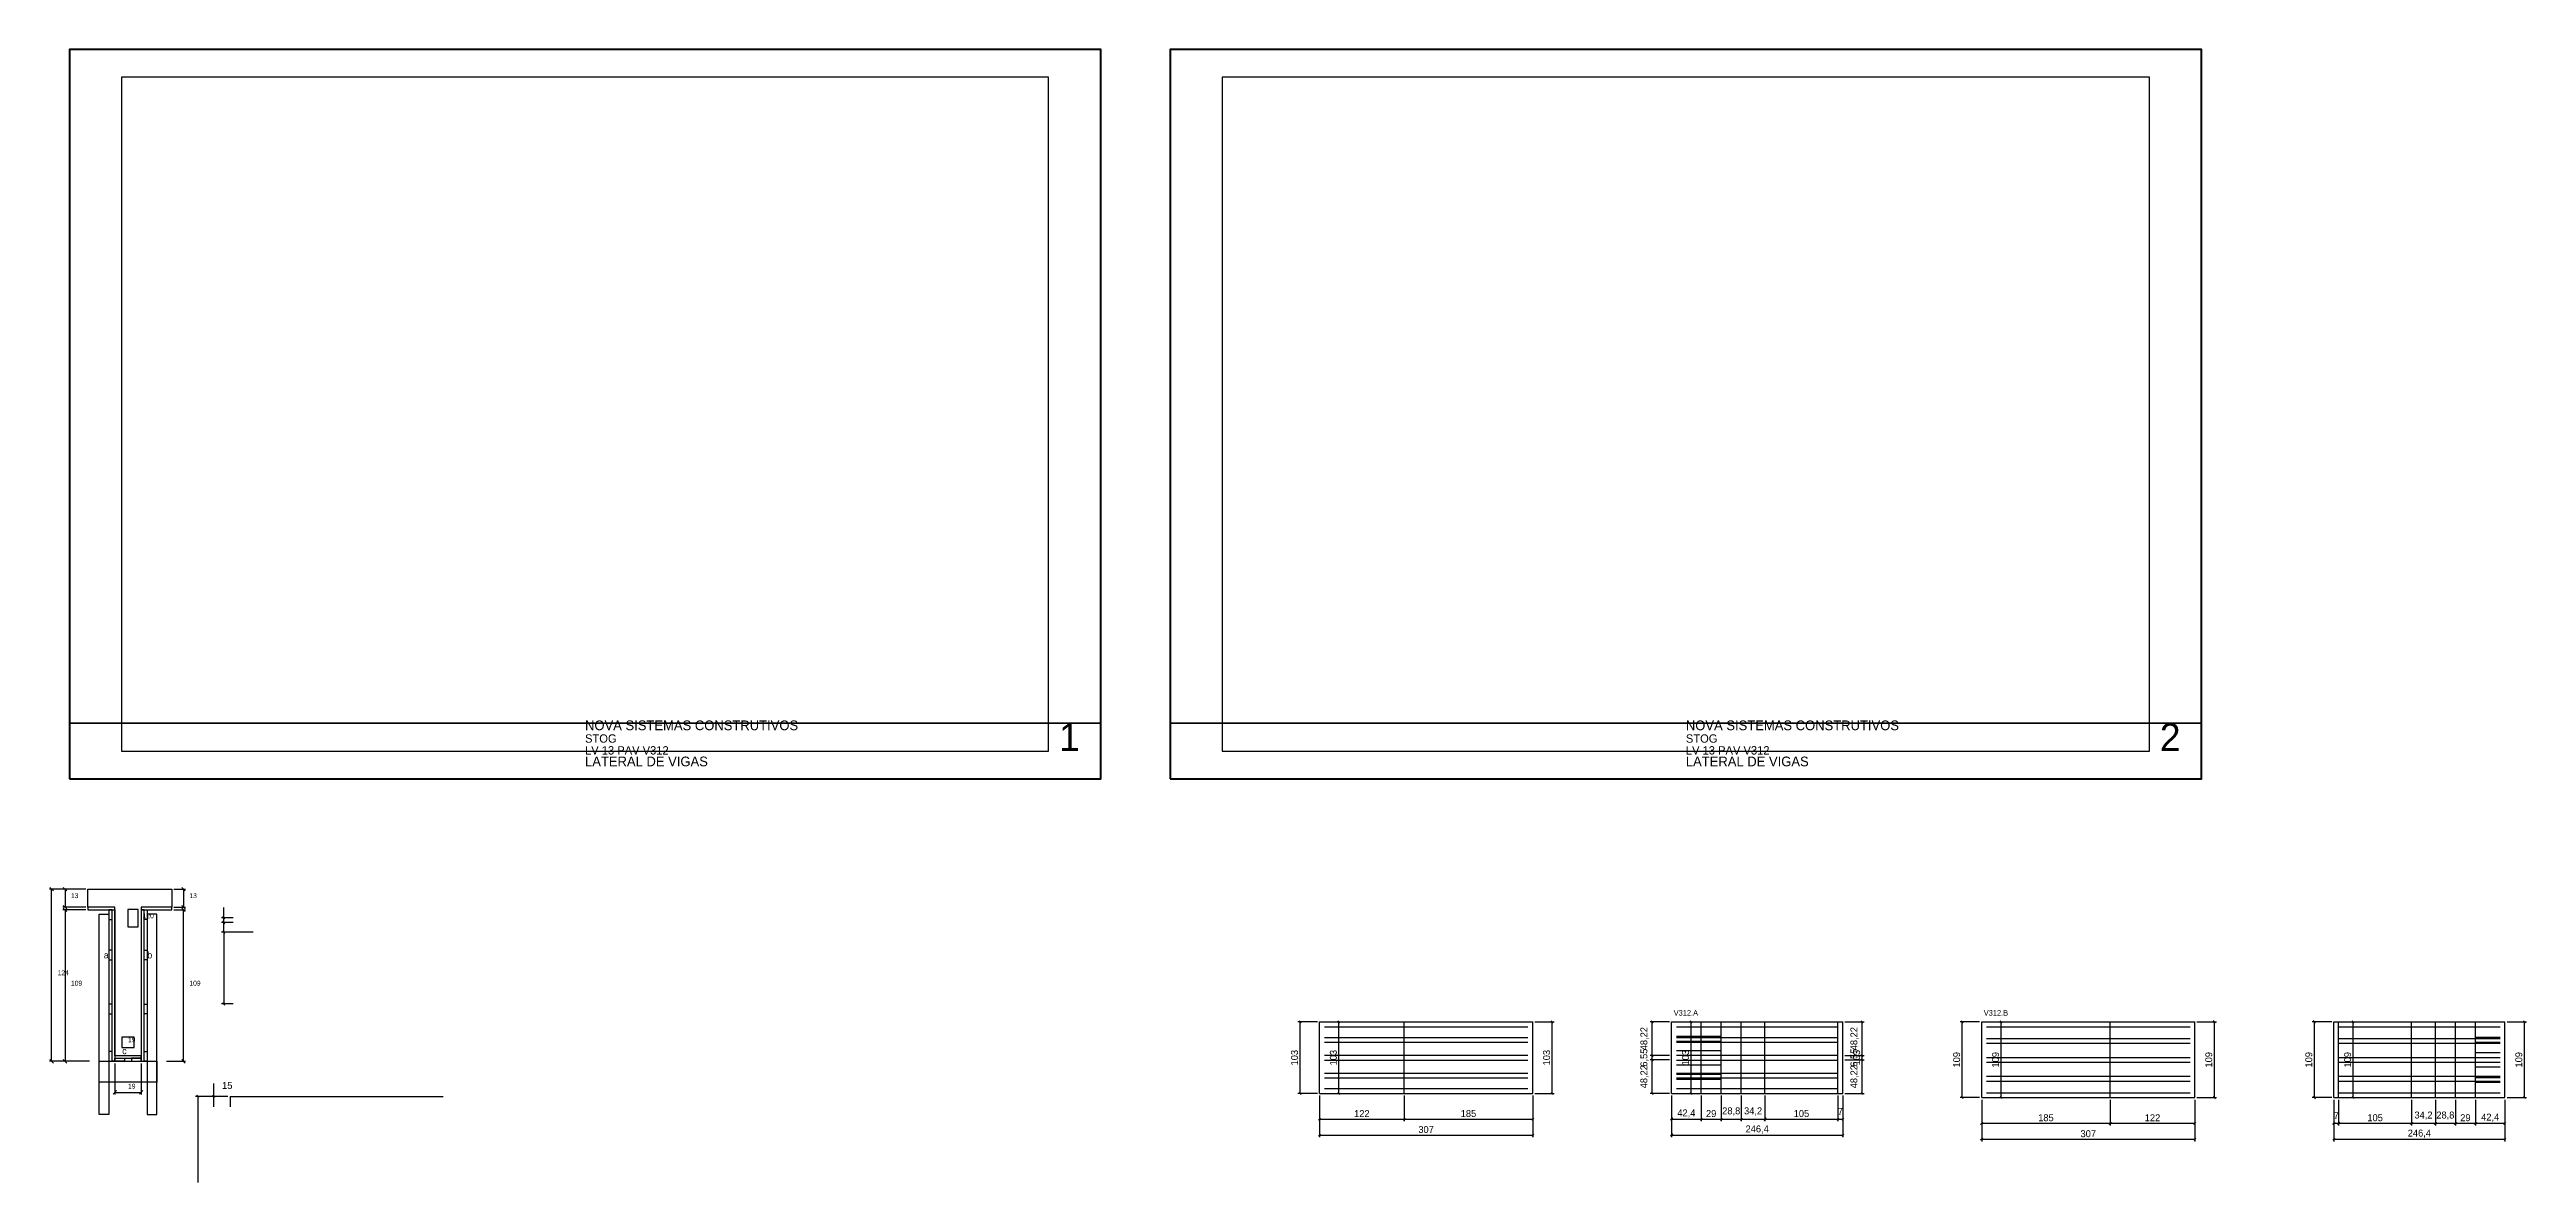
# Model space of a CAD drawing. Extents: x -9000 to 3538, y -381 to 1250.
# Drawn here: x -29 to 3538, y -381 to 1250 of the extents above.
import ezdxf

# ---------------------------------------------------------------- set-up
doc = ezdxf.new("R2010")
doc.units = 0
for name, color, linetype in [('CARIMBO', 255, 'Continuous'), ('CONCRETO', 251, 'Continuous'), ('COTA', 241, 'Continuous'), ('Cota Seção (2x)', 241, 'Continuous'), ('detalhes', 7, 'Continuous'), ('Folhas', 255, 'Continuous'), ('Madeira', 126, 'Continuous'), ('NOMENCLATURA', 7, 'Continuous'), ('Painéis', 200, 'Continuous'), ('SARR_2.2x7', 40, 'Continuous'), ('SARR_3.5x7', 81, 'Continuous')]:
    doc.layers.add(name, color=color, linetype=linetype)
doc.dimstyles.new('PAINEL', dxfattribs={"dimtxt": 10, "dimasz": 3, "dimexe": 3, "dimexo": 3, "dimgap": 3, "dimtad": 1, "dimblk": 'OBLIQUE', "dimblk1": 'OBLIQUE', "dimcen": 2.5, "dimclrd": 4, "dimclre": 4, "dimclrt": 240, "dimazin": 3, "dimtfac": 1, "dimtmove": 0, "dimatfit": 3})

# ---------------------------------------------------------------- blocks, each defined once
blk = doc.blocks.new('_OBLIQUE')
at = {"color": 0, "linetype": 'BYBLOCK'}
blk.add_line((-0.5, -0.5), (0.5, 0.5), dxfattribs=at)

msp = doc.modelspace()

# ---------------------------------------------------------------- linework, layer by layer
at = {"layer": 'CARIMBO', "lineweight": 35}
for p, q in [((0, 280), (1485, 280)), ((1585, 280), (3070, 280))]:
    msp.add_line(p, q, dxfattribs=at)
at = {"layer": 'CONCRETO', "color": 251}
msp.add_lwpolyline([(26.863, 15.25), (26.863, 41.25), (147.444, 41.25), (147.444, 15.25), (103.5, 15.25), (103.5, -198.75), (65.5, -198.75), (65.5, 15.25), (26.863, 15.25)], dxfattribs=at)
at = {"layer": 'COTA', "color": 4}
for p, q in [((23.863, 41.25), (-28.513, 41.25)), ((-25.513, -206.75), (-25.513, 41.25)), ((23.863, 41.25), (-9.194, 41.25)), ((-6.194, 41.25), (-6.194, 15.25)), ((150.444, 41.25), (167.315, 41.25)), ((164.315, 41.25), (164.315, 15.25)), ((23.863, 15.25), (-9.194, 15.25)), ((23.863, 11.25), (-9.194, 11.25)), ((-6.194, 11.25), (-6.194, -206.75)), ((150.444, 15.25), (167.315, 15.25)), ((150.444, 11.25), (167.315, 11.25)), ((164.315, -206.75), (164.315, 11.25)), ((222.202, -0.015), (222.202, 14.716)), ((235.668, -0.015), (219.202, -0.015)), ((235.668, -7.015), (219.202, -7.015)), ((235.668, -7.015), (219.202, -7.015)), ((264.668, -21.015), (219.202, -21.015)), ((264.668, -21.015), (219.202, -21.015)), ((222.202, -7.015), (222.202, -0.015)), ((222.202, -21.015), (222.202, -7.015)), ((222.202, -21.015), (222.202, -124.015)), ((235.668, -124.015), (219.202, -124.015)), ((28.9, -206.75), (-28.513, -206.75)), ((28.9, -206.75), (-9.194, -206.75)), ((65.5, -209.75), (65.5, -254.477)), ((103.5, -209.75), (103.5, -254.477)), ((140.1, -206.75), (167.315, -206.75)), ((208.016, -257.155), (208.016, -238.784)), ((65.5, -251.477), (103.5, -251.477)), ((228.393, -257.155), (181.884, -257.155)), ((184.884, -257.155), (184.884, -381.155)), ((228.393, -257.155), (205.016, -257.155)), ((208.016, -272.155), (208.016, -257.155))]:
    msp.add_line(p, q, dxfattribs=at)
at = {"layer": 'COTA'}
for p, q in [((223.702, -1.515), (220.702, 1.485)), ((220.702, -5.515), (223.702, -8.515)), ((223.702, -8.515), (220.702, -5.515)), ((220.702, -19.515), (223.702, -22.515)), ((223.702, -22.515), (220.702, -19.515)), ((220.702, -122.515), (223.702, -125.515)), ((186.384, -258.655), (183.384, -255.655)), ((209.516, -258.655), (206.516, -255.655))]:
    msp.add_line(p, q, dxfattribs=at)
at = {"layer": 'COTA', "color": 241}
for q in [(538.393, -257.155), (231.393, -272.155)]:
    msp.add_line((231.393, -257.155), q, dxfattribs=at)
at = {"layer": 'COTA'}
for points in [[(-23.013, 38.75), (-28.013, 43.75)], [(-3.694, 38.75), (-8.694, 43.75)], [(166.815, 38.75), (161.815, 43.75)], [(-8.694, 17.75), (-3.694, 12.75)], [(-3.694, 8.75), (-8.694, 13.75)], [(161.815, 17.75), (166.815, 12.75)], [(166.815, 8.75), (161.815, 13.75)], [(-28.013, -204.25), (-23.013, -209.25)], [(-8.694, -204.25), (-3.694, -209.25)], [(161.815, -204.25), (166.815, -209.25)], [(68, -248.977), (63, -253.977)], [(101, -253.977), (106, -248.977)]]:
    msp.add_lwpolyline(points, dxfattribs=at)
at = {"layer": 'Cota Seção (2x)', "color": 180}
for p, q in [((84, 11.75), (84, -13.25)), ((99, 11.75), (84, 11.75)), ((99, -13.25), (99, 11.75)), ((84, -13.25), (99, -13.25)), ((75.5, -171.75), (75.5, -186.75)), ((93.5, -171.75), (75.5, -171.75)), ((93.5, -186.75), (93.5, -171.75)), ((75.5, -186.75), (93.5, -186.75))]:
    msp.add_line(p, q, dxfattribs=at)
at = {"layer": 'Folhas', "lineweight": 50}
for points in [[(0, 200), (1485, 200), (1485, 1250), (0, 1250)], [(1585, 200), (3070, 200), (3070, 1250), (1585, 1250)]]:
    msp.add_lwpolyline(points, close=True, dxfattribs=at)
at = {"layer": 'Folhas', "lineweight": 25}
for points in [[(75, 240), (1410, 240), (1410, 1210), (75, 1210)], [(1660, 240), (2995, 240), (2995, 1210), (1660, 1210)]]:
    msp.add_lwpolyline(points, close=True, dxfattribs=at)
at = {"layer": 'Madeira', "color": 126}
for points in [[(57.1, -2.75), (61.5, -2.75), (61.5, 11.25), (57.1, 11.25), (57.1, -2.75)], [(111.9, -2.75), (107.5, -2.75), (107.5, 11.25), (111.9, 11.25), (111.9, -2.75)], [(57.1, -60.789), (61.5, -60.789), (61.5, -46.789), (57.1, -46.789), (57.1, -60.789)], [(111.9, -60.789), (107.5, -60.789), (107.5, -46.789), (111.9, -46.789), (111.9, -60.789)], [(57.1, -138.506), (61.5, -138.506), (61.5, -124.506), (57.1, -124.506), (57.1, -138.506)], [(111.9, -138.506), (107.5, -138.506), (107.5, -124.506), (111.9, -124.506), (111.9, -138.506)], [(57.1, -206.75), (61.5, -206.75), (61.5, -192.75), (57.1, -192.75), (57.1, -206.75)], [(65.5, -206.75), (65.5, -202.35), (79.5, -202.35), (79.5, -206.75), (65.5, -206.75)], [(103.5, -206.75), (103.5, -202.35), (89.5, -202.35), (89.5, -206.75), (103.5, -206.75)], [(111.9, -206.75), (107.5, -206.75), (107.5, -192.75), (111.9, -192.75), (111.9, -206.75)]]:
    msp.add_lwpolyline(points, dxfattribs=at)
at = {"layer": 'Painéis'}
for p, q in [((1800, -150), (1922, -150)), ((1800, -253), (1800, -150)), ((1922, -253), (1922, -150)), ((1922, -253), (1922, -150)), ((1922, -150), (2107, -150)), ((1922, -253), (1922, -150)), ((2107, -253), (2107, -150)), ((2307, -150), (2349.4, -150)), ((2307, -253), (2307, -150)), ((2349.4, -253), (2349.4, -150)), ((2349.4, -253), (2349.4, -150)), ((2349.4, -150), (2378.4, -150)), ((2349.4, -253), (2349.4, -150)), ((2378.4, -253), (2378.4, -150)), ((2378.4, -253), (2378.4, -150)), ((2378.4, -150), (2407.2, -150)), ((2378.4, -253), (2378.4, -150)), ((2407.2, -253), (2407.2, -150)), ((2407.2, -253), (2407.2, -150)), ((2407.2, -150), (2441.4, -150)), ((2407.2, -253), (2407.2, -150)), ((2441.4, -253), (2441.4, -150)), ((2441.4, -253), (2441.4, -150)), ((2441.4, -150), (2546.4, -150)), ((2441.4, -253), (2441.4, -150)), ((2546.4, -253), (2546.4, -150)), ((2546.4, -253), (2546.4, -150)), ((2546.4, -150), (2553.4, -150)), ((2546.4, -253), (2546.4, -150)), ((2553.4, -253), (2553.4, -150)), ((2753.4, -150), (2938.4, -150)), ((2753.4, -259), (2753.4, -150)), ((2938.4, -259), (2938.4, -150)), ((2938.4, -259), (2938.4, -150)), ((2938.4, -150), (3060.4, -150)), ((2938.4, -259), (2938.4, -150)), ((3060.4, -259), (3060.4, -150)), ((3260.4, -150), (3267.4, -150)), ((3260.4, -259), (3260.4, -150)), ((3267.4, -259), (3267.4, -150)), ((3267.4, -259), (3267.4, -150)), ((3267.4, -150), (3372.4, -150)), ((3267.4, -259), (3267.4, -150)), ((3372.4, -259), (3372.4, -150)), ((3372.4, -259), (3372.4, -150)), ((3372.4, -150), (3406.6, -150)), ((3372.4, -259), (3372.4, -150)), ((3406.6, -259), (3406.6, -150)), ((3406.6, -259), (3406.6, -150)), ((3406.6, -150), (3435.4, -150)), ((3406.6, -259), (3406.6, -150)), ((3435.4, -259), (3435.4, -150)), ((3435.4, -259), (3435.4, -150)), ((3435.4, -150), (3464.4, -150)), ((3435.4, -259), (3435.4, -150)), ((3464.4, -259), (3464.4, -150)), ((3464.4, -259), (3464.4, -150)), ((3464.4, -150), (3506.8, -150)), ((3464.4, -259), (3464.4, -150)), ((3506.8, -259), (3506.8, -150)), ((1800, -253), (1922, -253)), ((1922, -253), (2107, -253)), ((2307, -253), (2349.4, -253)), ((2349.4, -253), (2378.4, -253)), ((2378.4, -253), (2407.2, -253)), ((2407.2, -253), (2441.4, -253)), ((2441.4, -253), (2546.4, -253)), ((2546.4, -253), (2553.4, -253)), ((2753.4, -259), (2938.4, -259)), ((2938.4, -259), (3060.4, -259)), ((3260.4, -259), (3267.4, -259)), ((3267.4, -259), (3372.4, -259)), ((3372.4, -259), (3406.6, -259)), ((3406.6, -259), (3435.4, -259)), ((3435.4, -259), (3464.4, -259)), ((3464.4, -259), (3506.8, -259))]:
    msp.add_line(p, q, dxfattribs=at)
at = {"layer": 'Painéis', "color": 200}
for points in [[(65.5, 11.25), (65.5, 15.25), (26.863, 15.25), (26.863, 11.25), (65.5, 11.25)], [(61.5, 11.25), (65.5, 11.25), (65.5, -206.75), (61.5, -206.75), (61.5, 11.25)], [(147.444, 11.25), (147.444, 15.25), (103.5, 15.25), (103.5, 11.25), (147.444, 11.25)], [(107.5, 11.25), (103.5, 11.25), (103.5, -206.75), (107.5, -206.75), (107.5, 11.25)], [(103.5, -202.35), (103.5, -198.75), (65.5, -198.75), (65.5, -202.35), (103.5, -202.35)]]:
    msp.add_lwpolyline(points, dxfattribs=at)
at = {"layer": 'SARR_2.2x7'}
for points in [[(1807, -157), (1922, -157)], [(1807, -157), (1922, -157)], [(1807, -172.25), (1922, -172.25)], [(1807, -172.25), (1922, -172.25)], [(1922, -157), (2100, -157)], [(1922, -157), (2100, -157)], [(1922, -172.25), (2100, -172.25)], [(1922, -172.25), (2100, -172.25)], [(2314, -157), (2349.4, -157)], [(2314, -157), (2349.4, -157)], [(2314, -170.611), (2349.4, -170.611)], [(2314, -172.25), (2349.4, -172.25)], [(2314, -177.611), (2349.4, -177.611)], [(2349.4, -157), (2378.4, -157)], [(2349.4, -157), (2378.4, -157)], [(2349.4, -170.611), (2378.4, -170.611)], [(2349.4, -172.25), (2378.4, -172.25)], [(2349.4, -177.611), (2378.4, -177.611)], [(2378.4, -157), (2407.2, -157)], [(2378.4, -157), (2407.2, -157)], [(2378.4, -172.25), (2407.2, -172.25)], [(2378.4, -172.25), (2407.2, -172.25)], [(2407.2, -157), (2441.4, -157)], [(2407.2, -157), (2441.4, -157)], [(2407.2, -172.25), (2441.4, -172.25)], [(2407.2, -172.25), (2441.4, -172.25)], [(2441.4, -157), (2546.4, -157)], [(2441.4, -157), (2546.4, -157)], [(2441.4, -172.25), (2546.4, -172.25)], [(2441.4, -172.25), (2546.4, -172.25)], [(2760.4, -157), (2938.4, -157)], [(2760.4, -157), (2938.4, -157)], [(2760.4, -173.75), (2938.4, -173.75)], [(2760.4, -173.75), (2938.4, -173.75)], [(2938.4, -157), (3053.4, -157)], [(2938.4, -157), (3053.4, -157)], [(2938.4, -173.75), (3053.4, -173.75)], [(2938.4, -173.75), (3053.4, -173.75)], [(3267.4, -157), (3372.4, -157)], [(3267.4, -157), (3372.4, -157)], [(3267.4, -173.75), (3372.4, -173.75)], [(3267.4, -173.75), (3372.4, -173.75)], [(3372.4, -157), (3406.6, -157)], [(3372.4, -157), (3406.6, -157)], [(3372.4, -173.75), (3406.6, -173.75)], [(3372.4, -173.75), (3406.6, -173.75)], [(3406.6, -157), (3435.4, -157)], [(3406.6, -157), (3435.4, -157)], [(3406.6, -173.75), (3435.4, -173.75)], [(3406.6, -173.75), (3435.4, -173.75)], [(3435.4, -157), (3464.4, -157)], [(3435.4, -157), (3464.4, -157)], [(3435.4, -173.75), (3464.4, -173.75)], [(3435.4, -173.75), (3464.4, -173.75)], [(3464.4, -157), (3499.8, -157)], [(3464.4, -157), (3499.8, -157)], [(3464.4, -172.106), (3499.8, -172.106)], [(3464.4, -173.75), (3499.8, -173.75)], [(1807, -179.25), (1922, -179.25)], [(1807, -179.25), (1922, -179.25)], [(1807, -198), (1922, -198)], [(1807, -198), (1922, -198)], [(1807, -205), (1922, -205)], [(1807, -205), (1922, -205)], [(1922, -179.25), (2100, -179.25)], [(1922, -179.25), (2100, -179.25)], [(1922, -198), (2100, -198)], [(1922, -198), (2100, -198)], [(1922, -205), (2100, -205)], [(1922, -205), (2100, -205)], [(2314, -179.25), (2349.4, -179.25)], [(2314, -191.223), (2349.4, -191.223)], [(2314, -198), (2349.4, -198)], [(2314, -205), (2349.4, -205)], [(2314, -211.777), (2349.4, -211.777)], [(2349.4, -179.25), (2378.4, -179.25)], [(2349.4, -191.223), (2378.4, -191.223)], [(2349.4, -198), (2378.4, -198)], [(2349.4, -205), (2378.4, -205)], [(2349.4, -211.777), (2378.4, -211.777)], [(2378.4, -179.25), (2407.2, -179.25)], [(2378.4, -179.25), (2407.2, -179.25)], [(2378.4, -198), (2407.2, -198)], [(2378.4, -198), (2407.2, -198)], [(2378.4, -205), (2407.2, -205)], [(2378.4, -205), (2407.2, -205)], [(2407.2, -179.25), (2441.4, -179.25)], [(2407.2, -179.25), (2441.4, -179.25)], [(2407.2, -198), (2441.4, -198)], [(2407.2, -198), (2441.4, -198)], [(2407.2, -205), (2441.4, -205)], [(2407.2, -205), (2441.4, -205)], [(2441.4, -179.25), (2546.4, -179.25)], [(2441.4, -179.25), (2546.4, -179.25)], [(2441.4, -198), (2546.4, -198)], [(2441.4, -198), (2546.4, -198)], [(2441.4, -205), (2546.4, -205)], [(2441.4, -205), (2546.4, -205)], [(2760.4, -180.75), (2938.4, -180.75)], [(2760.4, -180.75), (2938.4, -180.75)], [(2760.4, -201), (2938.4, -201)], [(2760.4, -201), (2938.4, -201)], [(2760.4, -208), (2938.4, -208)], [(2760.4, -208), (2938.4, -208)], [(2938.4, -180.75), (3053.4, -180.75)], [(2938.4, -180.75), (3053.4, -180.75)], [(2938.4, -201), (3053.4, -201)], [(2938.4, -201), (3053.4, -201)], [(2938.4, -208), (3053.4, -208)], [(2938.4, -208), (3053.4, -208)], [(3267.4, -180.75), (3372.4, -180.75)], [(3267.4, -180.75), (3372.4, -180.75)], [(3267.4, -201), (3372.4, -201)], [(3267.4, -201), (3372.4, -201)], [(3267.4, -208), (3372.4, -208)], [(3267.4, -208), (3372.4, -208)], [(3372.4, -180.75), (3406.6, -180.75)], [(3372.4, -180.75), (3406.6, -180.75)], [(3372.4, -201), (3406.6, -201)], [(3372.4, -201), (3406.6, -201)], [(3372.4, -208), (3406.6, -208)], [(3372.4, -208), (3406.6, -208)], [(3406.6, -180.75), (3435.4, -180.75)], [(3406.6, -180.75), (3435.4, -180.75)], [(3406.6, -201), (3435.4, -201)], [(3406.6, -201), (3435.4, -201)], [(3406.6, -208), (3435.4, -208)], [(3406.6, -208), (3435.4, -208)], [(3435.4, -180.75), (3464.4, -180.75)], [(3435.4, -180.75), (3464.4, -180.75)], [(3435.4, -201), (3464.4, -201)], [(3435.4, -201), (3464.4, -201)], [(3435.4, -208), (3464.4, -208)], [(3435.4, -208), (3464.4, -208)], [(3464.4, -179.106), (3499.8, -179.106)], [(3464.4, -180.75), (3499.8, -180.75)], [(3464.4, -194.211), (3499.8, -194.211)], [(3464.4, -201), (3499.8, -201)], [(3464.4, -208), (3499.8, -208)], [(1807, -223.75), (1922, -223.75)], [(1807, -223.75), (1922, -223.75)], [(1807, -230.75), (1922, -230.75)], [(1807, -230.75), (1922, -230.75)], [(1807, -246), (1922, -246)], [(1807, -246), (1922, -246)], [(1922, -223.75), (2100, -223.75)], [(1922, -223.75), (2100, -223.75)], [(1922, -230.75), (2100, -230.75)], [(1922, -230.75), (2100, -230.75)], [(1922, -246), (2100, -246)], [(1922, -246), (2100, -246)], [(2314, -223.75), (2349.4, -223.75)], [(2314, -225.389), (2349.4, -225.389)], [(2314, -230.75), (2349.4, -230.75)], [(2314, -232.389), (2349.4, -232.389)], [(2314, -246), (2349.4, -246)], [(2314, -246), (2349.4, -246)], [(2349.4, -223.75), (2378.4, -223.75)], [(2349.4, -225.389), (2378.4, -225.389)], [(2349.4, -230.75), (2378.4, -230.75)], [(2349.4, -232.389), (2378.4, -232.389)], [(2349.4, -246), (2378.4, -246)], [(2349.4, -246), (2378.4, -246)], [(2378.4, -223.75), (2407.2, -223.75)], [(2378.4, -223.75), (2407.2, -223.75)], [(2378.4, -230.75), (2407.2, -230.75)], [(2378.4, -230.75), (2407.2, -230.75)], [(2378.4, -246), (2407.2, -246)], [(2378.4, -246), (2407.2, -246)], [(2407.2, -223.75), (2441.4, -223.75)], [(2407.2, -223.75), (2441.4, -223.75)], [(2407.2, -230.75), (2441.4, -230.75)], [(2407.2, -230.75), (2441.4, -230.75)], [(2407.2, -246), (2441.4, -246)], [(2407.2, -246), (2441.4, -246)], [(2441.4, -223.75), (2546.4, -223.75)], [(2441.4, -223.75), (2546.4, -223.75)], [(2441.4, -230.75), (2546.4, -230.75)], [(2441.4, -230.75), (2546.4, -230.75)], [(2441.4, -246), (2546.4, -246)], [(2441.4, -246), (2546.4, -246)], [(2760.4, -228.25), (2938.4, -228.25)], [(2760.4, -228.25), (2938.4, -228.25)], [(2760.4, -235.25), (2938.4, -235.25)], [(2760.4, -235.25), (2938.4, -235.25)], [(2938.4, -228.25), (3053.4, -228.25)], [(2938.4, -228.25), (3053.4, -228.25)], [(2938.4, -235.25), (3053.4, -235.25)], [(2938.4, -235.25), (3053.4, -235.25)], [(3267.4, -228.25), (3372.4, -228.25)], [(3267.4, -228.25), (3372.4, -228.25)], [(3267.4, -235.25), (3372.4, -235.25)], [(3267.4, -235.25), (3372.4, -235.25)], [(3372.4, -228.25), (3406.6, -228.25)], [(3372.4, -228.25), (3406.6, -228.25)], [(3372.4, -235.25), (3406.6, -235.25)], [(3372.4, -235.25), (3406.6, -235.25)], [(3406.6, -228.25), (3435.4, -228.25)], [(3406.6, -228.25), (3435.4, -228.25)], [(3406.6, -235.25), (3435.4, -235.25)], [(3406.6, -235.25), (3435.4, -235.25)], [(3435.4, -228.25), (3464.4, -228.25)], [(3435.4, -228.25), (3464.4, -228.25)], [(3435.4, -235.25), (3464.4, -235.25)], [(3435.4, -235.25), (3464.4, -235.25)], [(3464.4, -214.789), (3499.8, -214.789)], [(3464.4, -228.25), (3499.8, -228.25)], [(3464.4, -229.894), (3499.8, -229.894)], [(3464.4, -235.25), (3499.8, -235.25)], [(3464.4, -236.894), (3499.8, -236.894)], [(2760.4, -252), (2938.4, -252)], [(2760.4, -252), (2938.4, -252)], [(2938.4, -252), (3053.4, -252)], [(2938.4, -252), (3053.4, -252)], [(3267.4, -252), (3372.4, -252)], [(3267.4, -252), (3372.4, -252)], [(3372.4, -252), (3406.6, -252)], [(3372.4, -252), (3406.6, -252)], [(3406.6, -252), (3435.4, -252)], [(3406.6, -252), (3435.4, -252)], [(3435.4, -252), (3464.4, -252)], [(3435.4, -252), (3464.4, -252)], [(3464.4, -252), (3499.8, -252)], [(3464.4, -252), (3499.8, -252)]]:
    msp.add_lwpolyline(points, dxfattribs=at)
at = {"layer": 'SARR_3.5x7', "color": 81}
for points in [[(43.1, 5.25), (57.1, 5.25), (57.1, -283.228), (43.1, -283.228), (43.1, 5.25)], [(125.9, 5.25), (111.9, 5.25), (111.9, -283.228), (125.9, -283.228), (125.9, 5.25)], [(43.1, -206.75), (125.9, -206.75), (125.9, -236.808), (43.1, -236.808), (43.1, -206.75)]]:
    msp.add_lwpolyline(points, dxfattribs=at)

# ---------------------------------------------------------------- texts
at = {"layer": 'CARIMBO'}
for s, height, p in [('STOG', 12, (742.5, 252)), ('NOVA SISTEMAS CONSTRUTIVOS', 14, (742.5, 270)), ('1', 40, (1425, 240)), ('STOG', 12, (2327.5, 252)), ('NOVA SISTEMAS CONSTRUTIVOS', 14, (2327.5, 270)), ('2', 40, (3010, 240)), ('LV 13 PAV V312', 12, (742.5, 235)), ('LATERAL DE VIGAS', 14, (742.5, 218)), ('LV 13 PAV V312', 12, (2327.5, 235)), ('LATERAL DE VIGAS', 14, (2327.5, 218))]:
    msp.add_text(s, height=height, dxfattribs=at).set_placement(p)
at = {"layer": 'COTA', "color": 1}
for s, p in [('13', (2.306, 28.25)), ('13', (172.815, 28.25)), ('124', (-17.013, -82.75)), ('109', (2.306, -97.75)), ('109', (172.815, -97.75)), ('19', (84.5, -245.977))]:
    msp.add_text(s, height=7, dxfattribs=at).set_placement(p)
at = {"layer": 'COTA', "color": 240}
msp.add_text('15', height=10, dxfattribs=at).set_placement((219.906, -246.469))
at = {"layer": 'Cota Seção (2x)', "color": 1}
for s, p in [('120', (105.5, -0.75)), ('19', (84.5, -179.25))]:
    msp.add_text(s, height=7, dxfattribs=at).set_placement(p)
at = {"layer": 'detalhes', "color": 4}
for s, p in [('a', (49.671, -58.549)), ('b', (112.214, -58.56)), ('c', (76.1, -196.514))]:
    msp.add_text(s, height=9.6, dxfattribs=at).set_placement(p)
at = {"layer": 'NOMENCLATURA'}
for s, p in [('V312.A', (2310, -141)), ('V312.B', (2756.4, -141))]:
    msp.add_text(s, height=8, dxfattribs=at).set_placement(p)

# ---------------------------------------------------------------- dimensions: what is measured, and where the dimension line sits
at = {"layer": 'COTA'}
for base, p1, p2 in [((1772, -253), (1800, -253), (1800, -150)), ((1828, -253), (1800, -253), (1800, -150)), ((2135, -253), (2107, -253), (2107, -150)), ((2135, -253), (2107, -253), (2107, -150)), ((2279, -198.223), (2307, -198.223), (2307, -150)), ((2335, -253), (2307, -253), (2307, -150)), ((2581.4, -253), (2553.4, -253), (2553.4, -150)), ((2581.4, -198.223), (2553.4, -198.223), (2553.4, -150)), ((2725.4, -259), (2753.4, -259), (2753.4, -150)), ((2781.4, -259), (2753.4, -259), (2753.4, -150)), ((3088.4, -259), (3060.4, -259), (3060.4, -150)), ((3088.4, -259), (3060.4, -259), (3060.4, -150)), ((3232.4, -259), (3260.4, -259), (3260.4, -150)), ((3288.4, -259), (3260.4, -259), (3260.4, -150)), ((3534.8, -259), (3506.8, -259), (3506.8, -150)), ((3534.8, -259), (3506.8, -259), (3506.8, -150)), ((2279, -204.777), (2307, -204.777), (2307, -198.223)), ((2279, -253), (2307, -253), (2307, -204.777)), ((2581.4, -204.777), (2553.4, -204.777), (2553.4, -198.223)), ((2581.4, -253), (2553.4, -253), (2553.4, -204.777))]:
    msp.add_linear_dim(base=base, p1=p1, p2=p2, angle=90, dimstyle='PAINEL', dxfattribs=at).render()
for base, p1, p2 in [((1800, -290), (1800, -253), (1922, -253)), ((1800, -313), (1800, -253), (2107, -253)), ((1922, -290), (1922, -253), (2107, -253)), ((2307, -290), (2307, -253), (2349.4, -253)), ((2307, -313), (2307, -253), (2553.4, -253)), ((2349.4, -290), (2349.4, -253), (2378.4, -253)), ((2378.4, -290), (2378.4, -253), (2407.2, -253)), ((2407.2, -290), (2407.2, -253), (2441.4, -253)), ((2441.4, -290), (2441.4, -253), (2546.4, -253)), ((2546.4, -290), (2546.4, -253), (2553.4, -253)), ((2753.4, -296), (2753.4, -259), (2938.4, -259)), ((2753.4, -319), (2753.4, -259), (3060.4, -259)), ((2938.4, -296), (2938.4, -259), (3060.4, -259)), ((3260.4, -296), (3260.4, -259), (3267.4, -259)), ((3260.4, -319), (3260.4, -259), (3506.8, -259)), ((3267.4, -296), (3267.4, -259), (3372.4, -259)), ((3372.4, -296), (3372.4, -259), (3406.6, -259)), ((3406.6, -296), (3406.6, -259), (3435.4, -259)), ((3435.4, -296), (3435.4, -259), (3464.4, -259)), ((3464.4, -296), (3464.4, -259), (3506.8, -259))]:
    msp.add_linear_dim(base=base, p1=p1, p2=p2, dimstyle='PAINEL', dxfattribs=at).render()

doc.saveas('drawing.dxf')
